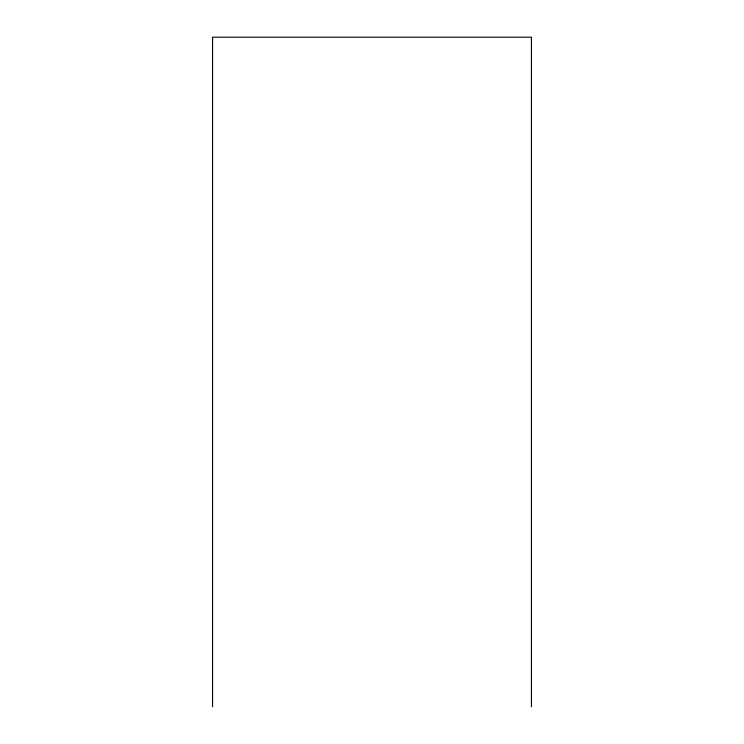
<?xml version="1.0" encoding="UTF-8"?>
<svg xmlns="http://www.w3.org/2000/svg" width="744" height="744" viewBox="0 0 744 744"><rect width="100%" height="100%" fill="white"/><g stroke="black" fill="none" stroke-linecap="round" stroke-linejoin="round"><path stroke-width="1.12" d="M531.43 706.8L531.43 37.2L212.57 37.2L212.57 706.8"/></g></svg>
